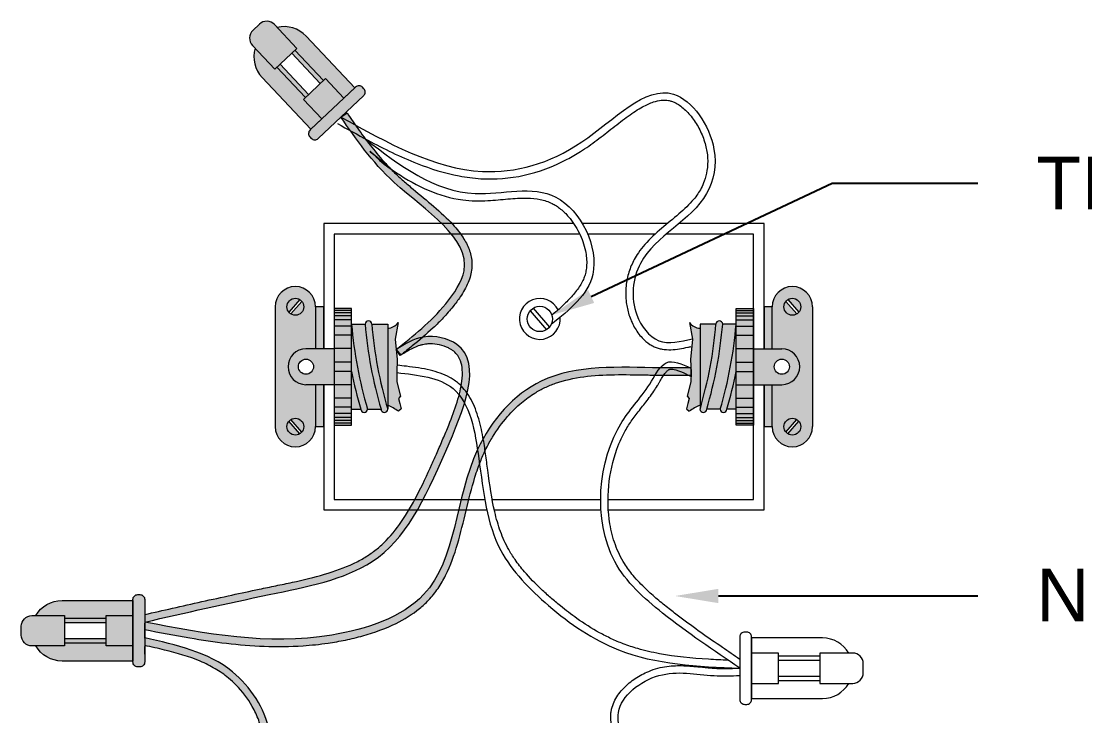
# Model space of a CAD drawing. Header units: millimetres. Extents: x 86 to 500, y -52 to 256.
# Drawn here: x 356.66 to 376.24, y 88.23 to 101.01 of the extents above; entities that cross this region are included whole.
import ezdxf
from ezdxf import colors
from ezdxf.entities.mleader import LeaderData, LeaderLine
from ezdxf.math import Vec2, Vec3

# ---------------------------------------------------------------- set-up
doc = ezdxf.new("R2010")
doc.units = ezdxf.units.MM
doc.styles.get("Standard").update_dxf_attribs({"font": 'arial.ttf'})

# ---------------------------------------------------------------- blocks, each defined once
blk = doc.blocks.new('A$C1ecbb190')
at = {"lineweight": 0, "transparency": 33554687}
h = blk.add_hatch(color=251, dxfattribs=at)
h.dxf.hatch_style = 1
h.paths.add_polyline_path([(20.4889, 17.4831), (20.6913, 17.6741), (20.4846, 17.8932, 0.414214), (20.3464, 17.8972), (20.2862, 17.8404, 0.414214), (20.2822, 17.7021)])
h.paths.add_polyline_path([(20.8192, 16.9303), (20.9204, 17.0258), (20.7513, 17.205), (20.7699, 17.2226), (20.5075, 17.5007), (20.4889, 17.4831), (20.307, 17.6758, 0.267949), (20.3713, 17.405)])
h.paths.add_polyline_path([(20.9351, 17.3785), (20.9537, 17.396), (21.1228, 17.2169), (21.224, 17.3124), (20.7761, 17.787, 0.267949), (20.5095, 17.8668), (20.6913, 17.6741), (20.6727, 17.6565)])
h.paths.add_polyline_path([(20.9063, 17.3513), (20.9351, 17.3785), (20.6727, 17.6565), (20.6439, 17.6294)], flags=17)
h.paths.add_polyline_path([(20.7699, 17.2226), (20.7987, 17.2498), (20.5363, 17.5278), (20.5075, 17.5007)], flags=17)
h.paths.add_polyline_path([(20.9204, 17.0258), (21.1228, 17.2169), (20.9537, 17.396), (20.7513, 17.205)])
h.paths.add_polyline_path([(21.3056, 17.2397, 0.414214), (21.3074, 17.3034), (21.2945, 17.317, 0.414214), (21.2309, 17.3189), (20.8123, 16.9238, 0.414214), (20.8105, 16.8602), (20.8234, 16.8465, 0.414214), (20.887, 16.8447)])
h.paths.add_polyline_path([(18.5528, 12.1773), (18.5528, 12.4556), (18.2516, 12.4556, 0.414214), (18.1538, 12.3578), (18.1538, 12.2751, 0.414214), (18.2516, 12.1773)])
h.paths.add_polyline_path([(18.9351, 12.43), (18.9351, 12.4556), (19.1815, 12.4556), (19.1815, 12.5948), (18.5289, 12.5948, 0.267949), (18.2878, 12.4556), (18.5528, 12.4556), (18.5528, 12.43)])
h.paths.add_polyline_path([(18.9351, 12.3904), (18.9351, 12.43), (18.5528, 12.43), (18.5528, 12.3904)])
h.paths.add_polyline_path([(18.9351, 12.2029), (18.9351, 12.2425), (18.5528, 12.2425), (18.5528, 12.2029)])
h.paths.add_polyline_path([(19.1815, 12.0381), (19.1815, 12.1773), (18.9351, 12.1773), (18.9351, 12.2029), (18.5528, 12.2029), (18.5528, 12.1773), (18.2878, 12.1773, 0.267949), (18.5289, 12.0381)])
h.paths.add_polyline_path([(19.1815, 12.1773), (19.1815, 12.4556), (18.9351, 12.4556), (18.9351, 12.1773)])
h.paths.add_polyline_path([(19.2453, 11.9837, 0.414214), (19.2903, 12.0287), (19.2903, 12.6042, 0.414214), (19.2453, 12.6492), (19.2265, 12.6492, 0.414214), (19.1815, 12.6042), (19.1815, 12.0287, 0.414214), (19.2265, 11.9837)])
h = blk.add_hatch(color=256, dxfattribs=at)
edge = h.paths.add_edge_path()
edge.add_spline(control_points=[(21.0963, 17.0422), (21.2353, 16.8393), (21.5599, 16.3657), (22.4251, 15.8478), (22.0109, 15.2263), (21.7634, 15.0305), (21.6052, 14.9052)], knot_values=[0, 0, 0, 0, 776.157046, 1812.147654, 2160.643044, 2778.949529, 2778.949529, 2778.949529, 2778.949529], degree=3, periodic=0)
edge.add_line((21.6052, 14.9052), (21.6472, 14.8522))
edge.add_spline(control_points=[(21.6472, 14.8522), (21.6822, 14.8799), (21.7174, 14.9078), (21.8173, 14.9887), (21.882, 15.0431), (21.9766, 15.1324), (22.0077, 15.1634), (22.0687, 15.2286), (22.0986, 15.2627), (22.1507, 15.3276), (22.1731, 15.3574), (22.2223, 15.4305), (22.2476, 15.4747), (22.2756, 15.5414), (22.2831, 15.5626), (22.2948, 15.6059), (22.2988, 15.628), (22.3027, 15.6704), (22.3029, 15.6908), (22.2985, 15.7509), (22.2893, 15.7897), (22.2612, 15.8638), (22.2425, 15.8992), (22.1937, 15.9748), (22.1619, 16.0143), (22.074, 16.1106), (22.0136, 16.166), (21.8879, 16.2744), (21.8225, 16.3275), (21.7297, 16.4053), (21.7001, 16.4304), (21.6434, 16.4805), (21.6165, 16.5053), (21.5617, 16.5584), (21.5342, 16.5866), (21.4158, 16.7143), (21.3381, 16.8155), (21.2264, 16.972), (21.1894, 17.026), (21.1521, 17.0805)], knot_values=[0, 0, 0, 0, 6.756418, 6.756418, 19.17189, 19.17189, 25.379627, 25.379627, 31.587363, 31.587363, 36.480744, 36.480744, 43.182131, 43.182131, 46.236865, 46.236865, 49.291599, 49.291599, 52.156512, 52.156512, 57.869627, 57.869627, 63.582741, 63.582741, 70.524058, 70.524058, 80.991622, 80.991622, 91.459185, 91.459185, 96.489635, 96.489635, 101.520086, 101.520086, 107.151411, 107.151411, 126.881827, 126.881827, 137.15715, 137.15715, 137.15715, 137.15715], degree=3, periodic=0)
edge.add_line((21.1521, 17.0805), (21.0963, 17.0422))
h = blk.add_hatch(color=9, dxfattribs=at)
h.dxf.hatch_style = 1
h.paths.add_polyline_path([(20.7743, 14.911), (20.8626, 14.911), (20.8626, 15.2973, 1), (20.4909, 15.2973), (20.4909, 14.1941, 1), (20.8626, 14.1941), (20.8626, 14.5804), (20.7743, 14.5804, -1)])
h.paths.add_polyline_path([(20.6768, 15.3748, -1), (20.6768, 15.2197, -1)], flags=16)
h.paths.add_polyline_path([(20.6768, 14.2717, -1), (20.6768, 14.1165, -1)], flags=16)
h.paths.add_polyline_path([(20.9378, 14.911), (20.9378, 15.2973), (20.8626, 15.2973), (20.8626, 14.911)])
h.paths.add_polyline_path([(20.9378, 14.1941), (20.9378, 14.5804), (20.8626, 14.5804), (20.8626, 14.1941)])
h.paths.add_polyline_path([(25.0652, 14.911), (25.0652, 15.2973), (24.99, 15.2973), (24.99, 14.911)])
h.paths.add_polyline_path([(25.0652, 14.1941), (25.0652, 14.5804), (24.99, 14.5804), (24.99, 14.1941)])
h.paths.add_polyline_path([(25.4368, 14.1941), (25.4368, 15.2973, 1), (25.0652, 15.2973), (25.0652, 14.911), (25.1535, 14.911, -1), (25.1535, 14.5804), (25.0652, 14.5804), (25.0652, 14.1941, 1)])
h.paths.add_polyline_path([(25.251, 14.1165, -1), (25.251, 14.2717, -1)], flags=16)
h.paths.add_polyline_path([(25.251, 15.2197, -1), (25.251, 15.3748, -1)], flags=16)
h = blk.add_hatch(color=252, dxfattribs=at)
h.dxf.hatch_style = 1
h.paths.add_polyline_path([(20.7364, 15.3469), (20.6364, 15.231, 0.1377), (20.6768, 15.2197, 0.635478)])
h.paths.add_polyline_path([(20.7171, 15.3635, 0.1377), (20.6768, 15.3748, 0.635478), (20.6171, 15.2477)])
h.paths.add_polyline_path([(20.7364, 14.1445, 0.635478), (20.6768, 14.2717, 0.1377), (20.6364, 14.2604)])
h.paths.add_polyline_path([(20.6768, 14.1165, 0.1377), (20.7171, 14.1279), (20.6171, 14.2437, 0.635478)])
h.paths.add_polyline_path([(25.3107, 15.2477, 0.635478), (25.251, 15.3748, 0.1377), (25.2106, 15.3635)])
h.paths.add_polyline_path([(25.251, 15.2197, 0.1377), (25.2914, 15.231), (25.1914, 15.3469, 0.635478)])
h.paths.add_polyline_path([(25.2914, 14.2604, 0.1377), (25.251, 14.2717, 0.635478), (25.1914, 14.1445)])
h.paths.add_polyline_path([(25.3107, 14.2437), (25.2106, 14.1279, 0.1377), (25.251, 14.1165, 0.635478)])
h = blk.add_hatch(color=252, dxfattribs=at)
h.dxf.hatch_style = 1
h.paths.add_polyline_path([(21.194, 15.264), (21.194, 15.2825), (21.0339, 15.2825), (21.0339, 15.264)])
h.paths.add_polyline_path([(21.194, 15.2412), (21.194, 15.264), (21.0339, 15.264), (21.0339, 15.2412)])
h.paths.add_polyline_path([(21.194, 15.2123), (21.194, 15.2412), (21.0339, 15.2412), (21.0339, 15.2123)])
h.paths.add_polyline_path([(21.194, 15.1772), (21.194, 15.2123), (21.0339, 15.2123), (21.0339, 15.1772)])
h.paths.add_polyline_path([(21.194, 15.1173), (21.194, 15.1772), (21.0339, 15.1772), (21.0339, 15.1173)])
h.paths.add_polyline_path([(21.194, 15.0347), (21.194, 15.1173), (21.0339, 15.1173), (21.0339, 15.0347)])
h.paths.add_polyline_path([(21.194, 14.9128), (21.194, 15.0347), (21.0339, 15.0347), (21.0339, 14.9128)])
h.paths.add_polyline_path([(21.194, 14.2088), (21.194, 14.9128), (21.0339, 14.9128), (21.0339, 14.2088)])
h.paths.add_polyline_path([(21.2792, 14.3545, -0.022586), (21.194, 14.7004), (21.194, 14.3545)], flags=17)
h.paths.add_polyline_path([(21.3409, 14.3545, -0.050573), (21.194, 15.1369), (21.194, 15.1173), (21.194, 15.0347), (21.194, 14.9128), (21.194, 14.7004, 0.022586), (21.2792, 14.3545, 0.963483)])
h.paths.add_polyline_path([(21.3409, 14.3545), (21.4651, 14.3545, -0.050573), (21.3182, 15.1369), (21.194, 15.1369, 0.050573)])
h.paths.add_polyline_path([(21.4651, 14.3545, 0.963483), (21.5268, 14.3545, -0.050573), (21.3799, 15.1369, 0.963483), (21.3182, 15.1369, 0.050573)])
h.paths.add_polyline_path([(21.5268, 14.3545), (21.5268, 15.1369), (21.3799, 15.1369, 0.050573)], flags=17)
h.paths.add_polyline_path([(21.6254, 14.3359), (21.6496, 14.3574), (21.6388, 14.4086), (21.6254, 14.4543), (21.6442, 14.4759), (21.6119, 14.6051), (21.6092, 14.6912), (21.6146, 14.8123), (21.5958, 14.9981), (21.6227, 15.1515, -0.239532), (21.5268, 15.1003), (21.5268, 14.3911, -0.061833)])
h = blk.add_hatch(color=252, dxfattribs=at)
h.dxf.hatch_style = 1
h.paths.add_polyline_path([(24.8938, 15.264), (24.8938, 15.2825), (24.7337, 15.2825), (24.7337, 15.264)])
h.paths.add_polyline_path([(24.8938, 15.2412), (24.8938, 15.264), (24.7337, 15.264), (24.7337, 15.2412)])
h.paths.add_polyline_path([(24.8938, 15.2123), (24.8938, 15.2412), (24.7337, 15.2412), (24.7337, 15.2123)])
h.paths.add_polyline_path([(24.8938, 15.1772), (24.8938, 15.2123), (24.7337, 15.2123), (24.7337, 15.1772)])
h.paths.add_polyline_path([(24.8938, 15.1173), (24.8938, 15.1772), (24.7337, 15.1772), (24.7337, 15.1173)])
h.paths.add_polyline_path([(24.8938, 15.0347), (24.8938, 15.1173), (24.7337, 15.1173), (24.7337, 15.0347)])
h.paths.add_polyline_path([(24.8938, 14.9128), (24.8938, 15.0347), (24.7337, 15.0347), (24.7337, 14.9128)])
h.paths.add_polyline_path([(24.8938, 14.7889), (24.8938, 14.9128), (24.7337, 14.9128), (24.7337, 14.7889)])
h.paths.add_polyline_path([(24.8938, 14.7025), (24.8938, 14.7889), (24.7337, 14.7889), (24.7337, 14.7025)])
h.paths.add_polyline_path([(24.8938, 14.5786), (24.8938, 14.7025), (24.7337, 14.7025), (24.7337, 14.5786)])
h.paths.add_polyline_path([(24.8938, 14.4567), (24.8938, 14.5786), (24.7337, 14.5786), (24.7337, 14.4567)])
h.paths.add_polyline_path([(24.8938, 14.3741), (24.8938, 14.4567), (24.7337, 14.4567), (24.7337, 14.3741)])
h.paths.add_polyline_path([(24.8938, 14.3142), (24.8938, 14.3741), (24.7337, 14.3741), (24.7337, 14.3142)])
h.paths.add_polyline_path([(24.8938, 14.2791), (24.8938, 14.3142), (24.7337, 14.3142), (24.7337, 14.2791)])
h.paths.add_polyline_path([(24.8938, 14.2501), (24.8938, 14.2791), (24.7337, 14.2791), (24.7337, 14.2501)])
h.paths.add_polyline_path([(24.8938, 14.2274), (24.8938, 14.2501), (24.7337, 14.2501), (24.7337, 14.2274)])
h.paths.add_polyline_path([(24.8938, 14.2088), (24.8938, 14.2274), (24.7337, 14.2274), (24.7337, 14.2088)])
h.paths.add_polyline_path([(24.401, 14.3911), (24.401, 15.1003, -0.239532), (24.3051, 15.1515), (24.332, 14.9981), (24.3132, 14.8123), (24.3185, 14.6912), (24.3159, 14.6051), (24.2836, 14.4759), (24.3024, 14.4543), (24.289, 14.4086), (24.2782, 14.3574), (24.3024, 14.3359, -0.061833)])
h.paths.add_polyline_path([(24.5479, 15.1369), (24.401, 15.1369), (24.401, 14.3545, 0.050573)], flags=17)
h.paths.add_polyline_path([(24.6096, 15.1369, 0.963483), (24.5479, 15.1369, -0.050573), (24.401, 14.3545, 0.963483), (24.4627, 14.3545, 0.050573)])
h.paths.add_polyline_path([(24.7337, 15.1369), (24.6096, 15.1369, -0.050573), (24.4627, 14.3545), (24.5868, 14.3545, 0.050573)])
h.paths.add_polyline_path([(24.7337, 14.7004), (24.7337, 15.1369, -0.050573), (24.5868, 14.3545, 0.963483), (24.6485, 14.3545, 0.022586)])
h.paths.add_polyline_path([(24.7337, 14.3545), (24.7337, 14.7004, -0.022586), (24.6485, 14.3545)], flags=17)
h = blk.add_hatch(color=254, dxfattribs=at)
edge = h.paths.add_edge_path()
edge.add_spline(control_points=[(19.2903, 12.4656), (19.375, 12.4849), (19.4596, 12.5041), (19.7246, 12.5641), (19.9061, 12.6047), (20.1751, 12.663), (20.2595, 12.681), (20.3953, 12.7094), (20.4461, 12.7199), (20.5478, 12.7409), (20.5987, 12.7515), (20.7502, 12.7846), (20.8497, 12.8083), (21.0391, 12.8642), (21.1291, 12.8963), (21.2477, 12.9522), (21.2829, 12.9709), (21.3486, 13.0104), (21.3791, 13.0314), (21.4375, 13.0765), (21.4652, 13.1007), (21.5509, 13.1836), (21.6043, 13.2487), (21.7047, 13.3947), (21.7516, 13.4755), (21.8432, 13.652), (21.8878, 13.7475), (21.9492, 13.8844), (21.9649, 13.9199), (21.9988, 13.997), (22.0173, 14.039), (22.0538, 14.1236), (22.0718, 14.1662), (22.118, 14.2805), (22.1446, 14.352), (22.1867, 14.4888), (22.2022, 14.5542), (22.214, 14.6501), (22.2154, 14.6844), (22.2112, 14.7466), (22.2058, 14.7743), (22.1905, 14.8165), (22.1822, 14.8326), (22.1617, 14.862), (22.1493, 14.8753), (22.1272, 14.893), (22.1198, 14.8983), (22.1034, 14.9085), (22.0945, 14.9134), (22.061, 14.9296), (22.0334, 14.9392), (21.9757, 14.9523), (21.9456, 14.9557), (21.9027, 14.9556), (21.8891, 14.9548), (21.8667, 14.9519), (21.8577, 14.9504), (21.8396, 14.9464), (21.8307, 14.944), (21.8038, 14.9356), (21.786, 14.9285), (21.7328, 14.9038), (21.6971, 14.8826), (21.6537, 14.8557), (21.6473, 14.8518), (21.641, 14.8478)], knot_values=[0.774524, 0.774524, 0.774524, 0.774524, 13.879002, 13.879002, 41.637007, 41.637007, 54.14701, 54.14701, 61.515187, 61.515187, 68.883364, 68.883364, 83.619718, 83.619718, 98.356073, 98.356073, 104.976224, 104.976224, 111.413672, 111.413672, 117.851121, 117.851121, 132.116976, 132.116976, 146.382832, 146.382832, 160.648687, 160.648687, 165.493176, 165.493176, 170.977848, 170.977848, 176.462521, 176.462521, 185.721283, 185.721283, 194.980045, 194.980045, 200.739573, 200.739573, 206.499102, 206.499102, 210.757515, 210.757515, 215.015928, 215.015928, 216.929342, 216.929342, 218.842757, 218.842757, 223.708392, 223.708392, 228.574027, 228.574027, 230.906958, 230.906958, 232.557527, 232.557527, 234.208096, 234.208096, 237.509233, 237.509233, 243.958095, 243.958095, 245.051539, 245.051539, 245.051539, 245.051539], degree=3, periodic=0)
edge.add_line((21.641, 14.8478), (21.6052, 14.9052))
edge.add_spline(control_points=[(21.6052, 14.9052), (21.6849, 14.9549), (21.8544, 15.0605), (22.4684, 14.9151), (21.9919, 13.7981), (21.5639, 12.87), (20.3558, 12.6386), (19.6645, 12.4814), (19.2903, 12.3963)], knot_values=[0, 0, 0, 0, 13.659327, 29.051943, 77.768764, 138.000541, 187.105929, 245.051539, 245.051539, 245.051539, 245.051539], degree=3, periodic=0)
edge.add_line((19.2903, 12.3963), (19.2903, 12.4656))
h = blk.add_hatch(color=9, dxfattribs=at)
h.dxf.hatch_style = 1
h.paths.add_polyline_path([(21.0339, 14.5804), (21.0339, 14.911), (20.7743, 14.911, 1), (20.7743, 14.5804)])
h.paths.add_polyline_path([(20.7743, 14.6759, -1), (20.7743, 14.8154, -1)], flags=16)
h.paths.add_polyline_path([(25.1535, 14.5804, 1), (25.1535, 14.911), (24.8938, 14.911), (24.8938, 14.5804)])
h.paths.add_polyline_path([(25.1535, 14.8154, -1), (25.1535, 14.6759, -1)], flags=16)
h = blk.add_hatch(color=254, dxfattribs=at)
edge = h.paths.add_edge_path()
edge.add_line((19.2903, 12.3963), (19.2903, 12.3274))
edge.add_spline(control_points=[(19.2903, 12.3274), (19.4277, 12.3009), (19.5656, 12.2744), (19.9294, 12.213), (20.157, 12.183), (20.5073, 12.1694), (20.6266, 12.1703), (20.8234, 12.1835), (20.9001, 12.1915), (21.0308, 12.2105), (21.0845, 12.2199), (21.1918, 12.2421), (21.2454, 12.2549), (21.4042, 12.2994), (21.5073, 12.3369), (21.681, 12.4229), (21.754, 12.4681), (21.8487, 12.5451), (21.8766, 12.5707), (21.9349, 12.6321), (21.9638, 12.6685), (22.0158, 12.7448), (22.0388, 12.7847), (22.1053, 12.9168), (22.1397, 13.0141), (22.1986, 13.2149), (22.223, 13.3184), (22.2729, 13.5251), (22.2984, 13.6283), (22.3462, 13.782), (22.3646, 13.835), (22.4003, 13.9233), (22.4164, 13.9593), (22.4516, 14.0299), (22.4707, 14.0645), (22.5319, 14.1651), (22.578, 14.2283), (22.6693, 14.3327), (22.713, 14.3758), (22.7981, 14.4472), (22.8387, 14.4768), (22.9108, 14.5216), (22.9416, 14.5384), (23.0046, 14.5684), (23.0369, 14.5816), (23.1526, 14.6221), (23.2402, 14.641), (23.4224, 14.6653), (23.5171, 14.6705), (23.7097, 14.6738), (23.8076, 14.6718), (23.9519, 14.6689), (23.9984, 14.6679), (24.0908, 14.6668), (24.1365, 14.6665), (24.2275, 14.6665), (24.2727, 14.6667), (24.3178, 14.6669)], knot_values=[0.646158, 0.646158, 0.646158, 0.646158, 21.454798, 21.454798, 55.152718, 55.152718, 72.265327, 72.265327, 83.071128, 83.071128, 90.516873, 90.516873, 97.962617, 97.962617, 112.854105, 112.854105, 124.979308, 124.979308, 130.472031, 130.472031, 137.297425, 137.297425, 144.12282, 144.12282, 159.164361, 159.164361, 174.205903, 174.205903, 189.247444, 189.247444, 197.374643, 197.374643, 203.208829, 203.208829, 209.043015, 209.043015, 220.711388, 220.711388, 230.124359, 230.124359, 238.054961, 238.054961, 243.72096, 243.72096, 249.386959, 249.386959, 263.48697, 263.48697, 277.586981, 277.586981, 291.686992, 291.686992, 298.384753, 298.384753, 305.082514, 305.082514, 311.78583, 311.78583, 311.78583, 311.78583], degree=3, periodic=0)
edge.add_line((24.3178, 14.6669), (24.3166, 14.7346))
edge.add_spline(control_points=[(24.3166, 14.7346), (24.2231, 14.734), (23.7632, 14.7331), (22.9524, 14.7904), (22.1361, 13.8686), (22.1692, 12.6095), (20.7158, 12.1217), (19.8525, 12.288), (19.2903, 12.3963)], knot_values=[0, 0, 0, 0, 13.943614, 68.253352, 110.732993, 180.967599, 226.573096, 311.747679, 311.747679, 311.747679, 311.747679], degree=3, periodic=0)
h = blk.add_hatch(color=254, dxfattribs=at)
edge = h.paths.add_edge_path()
edge.add_line((19.2903, 12.25), (19.2903, 12.1807))
edge.add_spline(control_points=[(19.2903, 12.1807), (19.352, 12.1672), (19.4133, 12.1536), (19.5884, 12.111), (19.6993, 12.0788), (19.8491, 12.0152), (19.8946, 11.9927), (19.9814, 11.9417), (20.0227, 11.9131), (20.0857, 11.8607), (20.1089, 11.8394), (20.1882, 11.7584), (20.2388, 11.6917), (20.303, 11.5794), (20.3232, 11.5364), (20.3472, 11.4713), (20.3542, 11.4495), (20.3659, 11.4059), (20.3707, 11.3841), (20.3812, 11.3205), (20.384, 11.2784), (20.3819, 11.1589), (20.3687, 11.0806), (20.3237, 10.922), (20.2919, 10.8418), (20.2205, 10.6907), (20.1823, 10.6199), (20.101, 10.479), (20.0578, 10.4089), (19.9821, 10.2879), (19.9495, 10.2365), (19.8754, 10.1204), (19.834, 10.0559), (19.6941, 9.836), (19.5983, 9.6819), (19.4274, 9.3676), (19.3523, 9.2073), (19.2722, 8.9729), (19.2522, 8.9053), (19.2189, 8.7671), (19.2056, 8.6965), (19.1849, 8.546), (19.1782, 8.4658), (19.1684, 8.1559), (19.1942, 7.9206), (19.3117, 7.4591), (19.4034, 7.2331), (19.653, 6.8131), (19.8109, 6.6191), (20.0826, 6.3831), (20.169, 6.3181), (20.3074, 6.2293), (20.355, 6.2012), (20.4531, 6.1482), (20.5037, 6.1232), (20.622, 6.0702), (20.6906, 6.0432), (20.9141, 5.9661), (21.0739, 5.9272), (21.388, 5.8803), (21.5425, 5.8724), (21.7565, 5.8866), (21.8244, 5.8956), (21.9531, 5.9227), (22.0139, 5.9408), (22.1262, 5.9875), (22.1778, 6.0161), (22.2446, 6.0666), (22.2645, 6.084), (22.3013, 6.1213), (22.3182, 6.1414), (22.3553, 6.1937), (22.3736, 6.2272), (22.407, 6.3076), (22.4199, 6.3556), (22.438, 6.4671), (22.4408, 6.5318), (22.4346, 6.6844), (22.4223, 6.7741), (22.3811, 6.9807), (22.3491, 7.0993), (22.257, 7.399), (22.1907, 7.5837), (22.1006, 7.8414)], knot_values=[0, 0, 0, 0, 9.073058, 9.073058, 26.445674, 26.445674, 34.452528, 34.452528, 42.459381, 42.459381, 47.357131, 47.357131, 59.948057, 59.948057, 67.348559, 67.348559, 71.04881, 71.04881, 74.749062, 74.749062, 81.853357, 81.853357, 94.734507, 94.734507, 107.615657, 107.615657, 118.968472, 118.968472, 130.321286, 130.321286, 138.838167, 138.838167, 149.704568, 149.704568, 176.04717, 176.04717, 202.389771, 202.389771, 212.8189, 212.8189, 223.248028, 223.248028, 234.722865, 234.722865, 267.174922, 267.174922, 299.626979, 299.626979, 332.079036, 332.079036, 345.755289, 345.755289, 352.593416, 352.593416, 359.431543, 359.431543, 368.198238, 368.198238, 387.499748, 387.499748, 406.801259, 406.801259, 416.297185, 416.297185, 425.793111, 425.793111, 435.289037, 435.289037, 439.705886, 439.705886, 444.122735, 444.122735, 450.603882, 450.603882, 458.901649, 458.901649, 469.046633, 469.046633, 481.878061, 481.878061, 497.482889, 497.482889, 520.282603, 520.282603, 520.282603, 520.282603], degree=3, periodic=0)
edge.add_line((22.1006, 7.8414), (22.0611, 7.7447))
edge.add_spline(control_points=[(22.0611, 7.7447), (22.2859, 7.1177), (22.757, 5.8041), (19.767, 5.9634), (18.8351, 8.5677), (19.9818, 10.0966), (20.6229, 11.2527), (20.0872, 12.0753), (19.5815, 12.1862), (19.2903, 12.25)], knot_values=[0, 0, 0, 0, 77.75285, 162.897003, 304.118311, 392.285258, 446.709784, 478.230016, 520.99204, 520.99204, 520.99204, 520.99204], degree=3, periodic=0)
for p, q in [((20.9063, 17.3513), (20.6439, 17.6294)), ((20.9351, 17.3785), (20.6727, 17.6565)), ((20.7987, 17.2498), (20.5363, 17.5278)), ((20.7699, 17.2226), (20.5075, 17.5007)), ((21.0963, 17.0422), (21.1521, 17.0805)), ((20.4909, 15.2973), (20.4909, 14.1941)), ((20.7171, 15.3635), (20.6171, 15.2477)), ((20.7364, 15.3469), (20.6364, 15.231)), ((22.8662, 15.2844), (23.0162, 15.1107)), ((25.1914, 15.3469), (25.2914, 15.231)), ((25.2106, 15.3635), (25.3107, 15.2477)), ((25.4368, 15.2973), (25.4368, 14.1941)), ((21.194, 15.264), (21.0339, 15.264)), ((21.194, 15.2412), (21.0339, 15.2412)), ((21.194, 15.2123), (21.0339, 15.2123)), ((21.194, 15.1772), (21.0339, 15.1772)), ((22.8373, 15.2595), (22.9873, 15.0857)), ((24.7337, 15.264), (24.8938, 15.264)), ((24.7337, 15.2412), (24.8938, 15.2412)), ((24.7337, 15.2123), (24.8938, 15.2123)), ((24.7337, 15.1772), (24.8938, 15.1772)), ((21.194, 15.1173), (21.0339, 15.1173)), ((21.194, 15.1369), (21.3182, 15.1369)), ((24.7337, 15.1369), (24.6096, 15.1369)), ((24.7337, 15.1173), (24.8938, 15.1173)), ((21.194, 15.0347), (21.0339, 15.0347)), ((24.7337, 15.0347), (24.8938, 15.0347)), ((21.0339, 14.911), (20.7743, 14.911)), ((21.194, 14.9128), (21.0339, 14.9128)), ((24.7337, 14.9128), (24.8938, 14.9128)), ((24.8938, 14.911), (25.1535, 14.911)), ((21.194, 14.7889), (21.0339, 14.7889)), ((24.7337, 14.7889), (24.8938, 14.7889)), ((21.194, 14.7025), (21.0339, 14.7025)), ((24.3166, 14.7346), (24.3178, 14.6669)), ((24.7337, 14.7025), (24.8938, 14.7025)), ((21.0339, 14.5804), (20.7743, 14.5804)), ((21.194, 14.5786), (21.0339, 14.5786)), ((24.7337, 14.5786), (24.8938, 14.5786)), ((24.8938, 14.5804), (25.1535, 14.5804)), ((21.194, 14.4567), (21.0339, 14.4567)), ((24.7337, 14.4567), (24.8938, 14.4567)), ((21.194, 14.3741), (21.0339, 14.3741)), ((21.194, 14.3142), (21.0339, 14.3142)), ((21.194, 14.3545), (21.2792, 14.3545)), ((21.3409, 14.3545), (21.4651, 14.3545)), ((24.5868, 14.3545), (24.4627, 14.3545)), ((24.7337, 14.3545), (24.6485, 14.3545)), ((24.7337, 14.3741), (24.8938, 14.3741)), ((24.7337, 14.3142), (24.8938, 14.3142)), ((20.7171, 14.1279), (20.6171, 14.2437)), ((20.7364, 14.1445), (20.6364, 14.2604)), ((21.194, 14.2791), (21.0339, 14.2791)), ((21.194, 14.2501), (21.0339, 14.2501)), ((21.194, 14.2274), (21.0339, 14.2274)), ((24.7337, 14.2791), (24.8938, 14.2791)), ((24.7337, 14.2501), (24.8938, 14.2501)), ((24.7337, 14.2274), (24.8938, 14.2274)), ((25.1914, 14.1445), (25.2914, 14.2604)), ((25.2106, 14.1279), (25.3107, 14.2437)), ((18.9351, 12.43), (18.5528, 12.43)), ((18.9351, 12.3904), (18.5528, 12.3904)), ((18.9351, 12.2425), (18.5528, 12.2425)), ((18.9351, 12.2029), (18.5528, 12.2029)), ((25.1228, 12.0852), (25.5051, 12.0852)), ((25.1228, 12.0456), (25.5051, 12.0456)), ((25.1228, 11.8977), (25.5051, 11.8977)), ((25.1228, 11.8581), (25.5051, 11.8581))]:
    blk.add_line(p, q, dxfattribs=at)
for points in [[(20.4889, 17.4831), (20.6913, 17.6741), (20.4846, 17.8932, 0.414214), (20.3464, 17.8972), (20.2862, 17.8404, 0.414214), (20.2822, 17.7021)], [(20.887, 16.8447), (21.3056, 17.2397, 0.414214), (21.3074, 17.3034), (21.2945, 17.317, 0.414214), (21.2309, 17.3189), (20.8123, 16.9238, 0.414214), (20.8105, 16.8602), (20.8234, 16.8465, 0.414214)], [(19.2903, 12.6042), (19.2903, 12.0287, -0.414214), (19.2453, 11.9837), (19.2265, 11.9837, -0.414214), (19.1815, 12.0287), (19.1815, 12.6042, -0.414214), (19.2265, 12.6492), (19.2453, 12.6492, -0.414214)], [(18.5528, 12.4556), (18.5528, 12.1773), (18.2516, 12.1773, -0.414214), (18.1538, 12.2751), (18.1538, 12.3578, -0.414214), (18.2516, 12.4556)], [(24.7676, 12.2594), (24.7676, 11.6839, 0.414214), (24.8126, 11.6388), (24.8314, 11.6388, 0.414214), (24.8764, 11.6839), (24.8764, 12.2594, 0.414214), (24.8314, 12.3044), (24.8126, 12.3044, 0.414214)], [(25.5051, 12.1108), (25.5051, 11.8325), (25.8063, 11.8325, 0.414214), (25.9041, 11.9302), (25.9041, 12.013, 0.414214), (25.8063, 12.1108)]]:
    blk.add_lwpolyline(points, format="xyb", close=True, dxfattribs=at)
for points in [[(20.307, 17.6758, 0.267949), (20.3713, 17.405), (20.8192, 16.9303), (21.224, 17.3124), (20.7761, 17.787, 0.267949), (20.5095, 17.8668, 0.267949)], [(18.2878, 12.4556, -0.267949), (18.5289, 12.5948), (19.1815, 12.5948), (19.1815, 12.0381), (18.5289, 12.0381, -0.267949), (18.2878, 12.1773, -0.267949)], [(25.7701, 12.1108, 0.267949), (25.5291, 12.25), (24.8764, 12.25), (24.8764, 11.6933), (25.5291, 11.6933, 0.267949), (25.7701, 11.8325, 0.267949)]]:
    blk.add_lwpolyline(points, format="xyb", dxfattribs=at)
for points in [[(20.9204, 17.0258), (21.1228, 17.2169), (20.9537, 17.396), (20.7513, 17.205)], [(21.0339, 15.2825), (21.0339, 14.2088), (21.194, 14.2088), (21.194, 15.2825)], [(24.8938, 15.2825), (24.8938, 14.2088), (24.7337, 14.2088), (24.7337, 15.2825)], [(19.1815, 12.4556), (19.1815, 12.1773), (18.9351, 12.1773), (18.9351, 12.4556)], [(19.2903, 12.1702), (19.2903, 12.1009)], [(24.8764, 12.1108), (24.8764, 11.8325), (25.1228, 11.8325), (25.1228, 12.1108)]]:
    blk.add_lwpolyline(points, close=True, dxfattribs=at)
for points in [[(23.239, 16.0627), (20.9378, 16.0627), (20.9378, 14.911), (20.9378, 15.2973), (20.8626, 15.2973), (20.8626, 14.911)], [(24.1008, 16.0627), (23.3174, 16.0627)], [(25.0652, 14.911), (25.0652, 15.2973), (24.99, 15.2973), (24.99, 14.911), (24.99, 16.0627), (24.2066, 16.0627)], [(23.2939, 15.9665), (21.0339, 15.9665), (21.0339, 13.5249), (22.4197, 13.5249)], [(23.989, 15.9665), (23.3661, 15.9665)], [(23.5544, 13.5249), (24.8938, 13.5249), (24.8938, 15.9665), (24.0913, 15.9665)], [(21.3799, 15.1369), (21.5268, 15.1369), (21.5268, 14.3545)], [(21.6227, 15.1515), (21.5958, 14.9981), (21.6146, 14.8123), (21.6092, 14.6912), (21.6119, 14.6051), (21.6442, 14.4759), (21.6254, 14.4543), (21.6388, 14.4086), (21.6496, 14.3574), (21.6254, 14.3359)], [(24.3051, 15.1515), (24.332, 14.9981), (24.3132, 14.8123), (24.3185, 14.6912), (24.3159, 14.6051), (24.2836, 14.4759), (24.3024, 14.4543), (24.289, 14.4086), (24.2782, 14.3574), (24.3024, 14.3359)], [(24.5479, 15.1369), (24.401, 15.1369), (24.401, 14.3545)], [(21.641, 14.8478), (21.6052, 14.9052), (21.6472, 14.8522)], [(20.8626, 14.5804), (20.8626, 14.1941), (20.9378, 14.1941), (20.9378, 14.5804), (20.9378, 13.4287), (22.4384, 13.4287)], [(23.557, 13.4287), (24.99, 13.4287), (24.99, 14.5804), (24.99, 14.1941), (25.0652, 14.1941), (25.0652, 14.5804)], [(22.4884, 13.5249), (23.4867, 13.5249)], [(22.5077, 13.4287), (23.4893, 13.4287)], [(19.2903, 12.3165), (19.2903, 12.2476), (19.2903, 12.3165), (19.2903, 12.3858)]]:
    blk.add_lwpolyline(points, dxfattribs=at)
for centre, radius in [((20.6768, 15.2973), 0.0776), ((25.251, 15.2973), 0.0776), ((22.9267, 15.1851), 0.1164), ((20.7743, 14.7457), 0.0697), ((25.1535, 14.7457), 0.0697), ((20.6768, 14.1941), 0.0776), ((25.251, 14.1941), 0.0776)]:
    blk.add_circle(centre, radius, dxfattribs=at)
for centre, radius, start, end in [((20.6768, 15.2973), 0.1858, 0, 180), ((25.251, 15.2973), 0.1858, 0, 180), ((22.9267, 15.1851), 0.1876, 26.06343, 4.7704), ((25.1256, 15.4699), 3.9456, 184.84185, 196.42246), ((21.349, 15.1358), 0.0309, 2.13092, 177.86908), ((25.2497, 15.4699), 3.9456, 184.84185, 196.42246), ((25.3114, 15.4699), 3.9456, 184.84185, 196.42246), ((21.5243, 15.2202), 0.12, 271.18746, 325.06891), ((24.4035, 15.2202), 0.12, 214.93108, 268.81254), ((20.6164, 15.4699), 3.9456, 343.57754, 355.15816), ((20.6781, 15.4699), 3.9456, 343.57754, 355.15816), ((24.5787, 15.1358), 0.0309, 2.13092, 177.86908), ((20.8022, 15.4699), 3.9456, 343.57754, 355.15816), ((20.7743, 14.7457), 0.1653, 90, 270), ((25.1535, 14.7457), 0.1653, 270, 90), ((25.0639, 15.4699), 3.9456, 191.24696, 196.42246), ((20.8639, 15.4699), 3.9456, 343.57754, 348.75304), ((21.3536, 13.9664), 0.4586, 53.66692, 67.81994), ((24.5741, 13.9664), 0.4586, 112.18006, 126.33308), ((21.3101, 14.3556), 0.0309, 182.13092, 357.86908), ((21.4959, 14.3556), 0.0309, 182.13092, 357.86908), ((24.4318, 14.3556), 0.0309, 182.13092, 357.86908), ((24.6177, 14.3556), 0.0309, 182.13092, 357.86908), ((20.6768, 14.1941), 0.1858, 180, 0), ((25.251, 14.1941), 0.1858, 180, 0)]:
    blk.add_arc(centre, radius, start, end, dxfattribs=at)
for points, knots in [([(24.3166, 14.7346), (24.2231, 14.734), (23.7632, 14.7331), (22.9524, 14.7904), (22.1361, 13.8686), (22.1692, 12.6095), (20.7158, 12.1217), (19.8525, 12.288), (19.2903, 12.3963), (19.6645, 12.4814), (20.3558, 12.6386), (21.5639, 12.87), (21.9919, 13.7981), (22.4684, 14.9151), (21.8544, 15.0605), (21.6849, 14.9549), (21.6052, 14.9052), (21.7634, 15.0305), (22.0109, 15.2263), (22.4251, 15.8478), (21.5599, 16.3657), (21.2353, 16.8393), (21.0963, 17.0422), (21.5252, 16.8039), (22.2469, 16.4028), (23.3248, 16.6955), (24.0861, 17.5473), (24.596, 16.8182), (24.4715, 16.1487), (23.815, 15.8845), (23.7477, 15.2657), (24.003, 14.9238), (24.2222, 14.9761), (24.3313, 15.0022)], [0, 0, 0, 0, 13.943614, 68.253352, 110.732993, 180.967599, 226.573096, 311.747679, 311.747679, 311.747679, 1485.787258, 2480.714584, 3701.074339, 4688.128872, 4999.999627, 5276.752097, 5276.752097, 5276.752097, 5895.058581, 6243.553971, 7279.544579, 8055.701625, 8055.701625, 8055.701625, 9450.772835, 10403.382243, 11356.704963, 11986.2661, 12398.13226, 13283.853834, 13759.043389, 14071.062103, 14380.429355, 14380.429355, 14380.429355, 14380.429355]), ([(21.0634, 16.9831), (21.1563, 16.9315), (21.2494, 16.8797), (21.4925, 16.7506), (21.6432, 16.6762), (21.9235, 16.566), (22.0524, 16.5258), (22.2496, 16.4882), (22.3163, 16.4795), (22.5155, 16.4675), (22.6492, 16.4776), (22.9156, 16.5365), (23.0484, 16.5853), (23.2197, 16.6758), (23.2603, 16.6993), (23.3263, 16.7411), (23.3519, 16.7582), (23.4027, 16.7938), (23.4278, 16.8122), (23.5025, 16.8683), (23.5513, 16.9069), (23.647, 16.9819), (23.6939, 17.0182), (23.7854, 17.0839), (23.8299, 17.1132), (23.9071, 17.1556), (23.9404, 17.1708), (23.9973, 17.1898), (24.0215, 17.1953), (24.0677, 17.2), (24.0896, 17.1993), (24.1208, 17.1936), (24.1304, 17.1911), (24.1498, 17.1847), (24.1597, 17.1807), (24.1982, 17.1621), (24.2278, 17.1418), (24.2851, 17.0901), (24.3129, 17.0588), (24.3636, 16.9888), (24.3866, 16.95), (24.4253, 16.8689), (24.441, 16.8265), (24.4573, 16.7643), (24.4615, 16.7444), (24.4678, 16.705), (24.4698, 16.6854), (24.473, 16.627), (24.471, 16.5888), (24.46, 16.5179), (24.4516, 16.485), (24.4322, 16.4307), (24.4225, 16.4086), (24.4019, 16.3694), (24.3914, 16.3521), (24.3683, 16.3182), (24.3556, 16.3016), (24.3031, 16.2386), (24.2564, 16.1944), (24.1552, 16.1069), (24.1009, 16.0635), (23.9936, 15.972), (23.9406, 15.9238), (23.872, 15.8456), (23.8521, 15.8204), (23.8203, 15.7743), (23.8078, 15.7541), (23.7762, 15.6959), (23.7596, 15.6564), (23.7341, 15.5745), (23.7253, 15.532), (23.7153, 15.4384), (23.7157, 15.387), (23.7272, 15.2983), (23.7354, 15.2609), (23.7596, 15.1854), (23.776, 15.1471), (23.8166, 15.0749), (23.8407, 15.0409), (23.8901, 14.9884), (23.9136, 14.9682), (23.9523, 14.9432), (23.9656, 14.9359), (23.991, 14.9243), (24.003, 14.9198), (24.0272, 14.9124), (24.0394, 14.9095), (24.079, 14.9026), (24.1062, 14.9014), (24.1599, 14.9031), (24.1863, 14.9062), (24.2383, 14.9144), (24.2639, 14.9195), (24.2992, 14.927), (24.3093, 14.9293), (24.3194, 14.9314)], [0, 0, 0, 0, 14.901261, 14.901261, 38.642946, 38.642946, 58.345375, 58.345375, 68.277235, 68.277235, 87.780312, 87.780312, 107.28339, 107.28339, 113.375096, 113.375096, 117.261273, 117.261273, 121.14745, 121.14745, 128.919803, 128.919803, 136.692157, 136.692157, 144.46451, 144.46451, 150.753693, 150.753693, 155.807066, 155.807066, 160.86044, 160.86044, 163.146351, 163.146351, 165.432263, 165.432263, 171.92431, 171.92431, 178.416357, 178.416357, 184.908405, 184.908405, 191.400452, 191.400452, 194.468971, 194.468971, 197.537491, 197.537491, 203.67453, 203.67453, 209.289844, 209.289844, 213.366154, 213.366154, 216.832306, 216.832306, 220.298459, 220.298459, 230.254646, 230.254646, 240.210833, 240.210833, 250.167019, 250.167019, 254.571195, 254.571195, 257.773111, 257.773111, 263.411276, 263.411276, 269.04944, 269.04944, 275.606044, 275.606044, 280.382722, 280.382722, 285.413116, 285.413116, 290.44351, 290.44351, 294.21679, 294.21679, 296.049149, 296.049149, 297.579886, 297.579886, 299.110623, 299.110623, 302.556024, 302.556024, 306.001426, 306.001426, 309.446828, 309.446828, 310.852058, 310.852058, 310.852058, 310.852058]), ([(21.1521, 17.0805), (21.1894, 17.026), (21.2264, 16.972), (21.3381, 16.8155), (21.4158, 16.7143), (21.5342, 16.5866), (21.5617, 16.5584), (21.6165, 16.5053), (21.6434, 16.4805), (21.7001, 16.4304), (21.7297, 16.4053), (21.8225, 16.3275), (21.8879, 16.2744), (22.0136, 16.166), (22.074, 16.1106), (22.1619, 16.0143), (22.1937, 15.9748), (22.2425, 15.8992), (22.2612, 15.8638), (22.2893, 15.7897), (22.2985, 15.7509), (22.3029, 15.6908), (22.3027, 15.6704), (22.2988, 15.628), (22.2948, 15.6059), (22.2831, 15.5626), (22.2756, 15.5414), (22.2476, 15.4747), (22.2223, 15.4305), (22.1731, 15.3574), (22.1507, 15.3276), (22.0986, 15.2627), (22.0687, 15.2286), (22.0077, 15.1634), (21.9766, 15.1324), (21.882, 15.0431), (21.8173, 14.9887), (21.7174, 14.9078), (21.6822, 14.8799), (21.6472, 14.8522)], [0, 0, 0, 0, 10.275324, 10.275324, 30.00574, 30.00574, 35.637065, 35.637065, 40.667515, 40.667515, 45.697965, 45.697965, 56.165529, 56.165529, 66.633092, 66.633092, 73.574409, 73.574409, 79.287524, 79.287524, 85.000638, 85.000638, 87.865552, 87.865552, 90.920286, 90.920286, 93.97502, 93.97502, 100.676406, 100.676406, 105.569787, 105.569787, 111.777524, 111.777524, 117.98526, 117.98526, 130.400733, 130.400733, 137.15715, 137.15715, 137.15715, 137.15715]), ([(21.5499, 16.5709), (21.1281, 16.9218), (21.5499, 16.5709), (21.3898, 16.6918), (21.4971, 16.6053), (21.702, 16.4671), (21.7984, 16.412), (22.0003, 16.3258), (22.106, 16.2947), (22.2548, 16.2754), (22.2933, 16.2724), (22.3713, 16.2707), (22.4102, 16.2719), (22.5115, 16.2777), (22.5735, 16.284), (22.694, 16.294), (22.7525, 16.2977), (22.8507, 16.2957), (22.8916, 16.2921), (22.9687, 16.2766), (23.0049, 16.2649), (23.0526, 16.2411), (23.0659, 16.2335), (23.0924, 16.2162), (23.1054, 16.2067), (23.1438, 16.1756), (23.1685, 16.1516), (23.2288, 16.0815), (23.2618, 16.0313), (23.3147, 15.9248), (23.3346, 15.8684), (23.3556, 15.7679), (23.3596, 15.7236), (23.3567, 15.6624), (23.3545, 15.6435), (23.3481, 15.6102), (23.3443, 15.5957), (23.3347, 15.567), (23.329, 15.5529), (23.3075, 15.5072), (23.288, 15.4762), (23.2416, 15.415), (23.2148, 15.3848), (23.1562, 15.3246), (23.1245, 15.2946), (23.0824, 15.2556), (23.0728, 15.2467), (23.0373, 15.2214)], [0, 0, 0, 0, 14.293715, 14.293715, 33.274996, 33.274996, 49.072959, 49.072959, 64.870922, 64.870922, 70.259583, 70.259583, 75.648244, 75.648244, 84.372472, 84.372472, 93.096699, 93.096699, 99.82906, 99.82906, 106.561421, 106.561421, 109.223588, 109.223588, 111.885754, 111.885754, 117.210087, 117.210087, 125.856207, 125.856207, 134.502326, 134.502326, 141.520365, 141.520365, 144.826364, 144.826364, 147.570271, 147.570271, 150.314177, 150.314177, 156.541906, 156.541906, 162.769635, 162.769635, 168.997364, 168.997364, 170.812211, 170.812211, 170.812211, 170.812211]), ([(19.2903, 12.4656), (19.375, 12.4849), (19.4596, 12.5041), (19.7246, 12.5641), (19.9061, 12.6047), (20.1751, 12.663), (20.2595, 12.681), (20.3953, 12.7094), (20.4461, 12.7199), (20.5478, 12.7409), (20.5987, 12.7515), (20.7502, 12.7846), (20.8497, 12.8083), (21.0391, 12.8642), (21.1291, 12.8963), (21.2477, 12.9522), (21.2829, 12.9709), (21.3486, 13.0104), (21.3791, 13.0314), (21.4375, 13.0765), (21.4652, 13.1007), (21.5509, 13.1836), (21.6043, 13.2487), (21.7047, 13.3947), (21.7516, 13.4755), (21.8432, 13.652), (21.8878, 13.7475), (21.9492, 13.8844), (21.9649, 13.9199), (21.9988, 13.997), (22.0173, 14.039), (22.0538, 14.1236), (22.0718, 14.1662), (22.118, 14.2805), (22.1446, 14.352), (22.1867, 14.4888), (22.2022, 14.5542), (22.214, 14.6501), (22.2154, 14.6844), (22.2112, 14.7466), (22.2058, 14.7743), (22.1905, 14.8165), (22.1822, 14.8326), (22.1617, 14.862), (22.1493, 14.8753), (22.1272, 14.893), (22.1198, 14.8983), (22.1034, 14.9085), (22.0945, 14.9134), (22.061, 14.9296), (22.0334, 14.9392), (21.9757, 14.9523), (21.9456, 14.9557), (21.9027, 14.9556), (21.8891, 14.9548), (21.8667, 14.9519), (21.8577, 14.9504), (21.8396, 14.9464), (21.8307, 14.944), (21.8038, 14.9356), (21.786, 14.9285), (21.7328, 14.9038), (21.6971, 14.8826), (21.6537, 14.8557), (21.6473, 14.8518), (21.641, 14.8478)], [0.774524, 0.774524, 0.774524, 0.774524, 13.879002, 13.879002, 41.637007, 41.637007, 54.14701, 54.14701, 61.515187, 61.515187, 68.883364, 68.883364, 83.619718, 83.619718, 98.356073, 98.356073, 104.976224, 104.976224, 111.413672, 111.413672, 117.851121, 117.851121, 132.116976, 132.116976, 146.382832, 146.382832, 160.648687, 160.648687, 165.493176, 165.493176, 170.977848, 170.977848, 176.462521, 176.462521, 185.721283, 185.721283, 194.980045, 194.980045, 200.739573, 200.739573, 206.499102, 206.499102, 210.757515, 210.757515, 215.015928, 215.015928, 216.929342, 216.929342, 218.842757, 218.842757, 223.708392, 223.708392, 228.574027, 228.574027, 230.906958, 230.906958, 232.557527, 232.557527, 234.208096, 234.208096, 237.509233, 237.509233, 243.958095, 243.958095, 245.051539, 245.051539, 245.051539, 245.051539]), ([(21.6092, 14.6912), (21.8061, 14.6698), (22.2532, 14.6212), (22.3861, 13.8128), (22.4579, 13.0818), (23.0175, 12.5069), (23.7349, 12.0162), (24.3812, 11.9883), (24.7676, 11.9716), (24.5275, 12.1338), (24.1098, 12.416), (23.388, 13.0568), (23.4771, 14.0822), (23.9152, 14.5167), (24.0758, 14.8411), (24.2328, 14.7734), (24.3167, 14.732)], [0, 0, 0, 0, 539.166783, 1224.625435, 2095.018414, 2766.783043, 3527.115522, 4657.199582, 4657.199582, 4657.199582, 4700.344748, 4732.25572, 4795.84103, 4818.5619, 4829.257715, 4840.91778, 4840.91778, 4840.91778, 4840.91778]), ([(24.6605, 12.0441), (24.5997, 12.0469), (24.5391, 12.0499), (24.3247, 12.0635), (24.1735, 12.0782), (23.96, 12.118), (23.8932, 12.1333), (23.783, 12.1651), (23.7387, 12.1797), (23.6579, 12.2104), (23.621, 12.226), (23.5481, 12.26), (23.5121, 12.2784), (23.4052, 12.3374), (23.3355, 12.3817), (23.216, 12.4662), (23.1656, 12.5048), (23.0862, 12.5693), (23.0567, 12.5941), (22.9985, 12.6447), (22.9699, 12.6705), (22.8863, 12.7492), (22.8334, 12.8036), (22.7545, 12.896), (22.7256, 12.933), (22.678, 13.0011), (22.6584, 13.032), (22.6255, 13.09), (22.6117, 13.1171), (22.5864, 13.1726), (22.575, 13.2009), (22.5434, 13.2876), (22.5263, 13.3478), (22.4841, 13.5302), (22.466, 13.6587), (22.4411, 13.8434), (22.4345, 13.893), (22.4203, 13.994), (22.4125, 14.0454), (22.3912, 14.1616), (22.3768, 14.2263), (22.3383, 14.3502), (22.3144, 14.4094), (22.2674, 14.4893), (22.2503, 14.5141), (22.215, 14.5565), (22.1974, 14.5746), (22.1659, 14.6017), (22.1531, 14.6116), (22.1265, 14.6299), (22.1128, 14.6383), (22.0707, 14.6616), (22.0413, 14.6745), (21.9805, 14.6965), (21.9491, 14.7056), (21.8467, 14.7302), (21.7731, 14.7405), (21.6718, 14.7525), (21.6441, 14.7555), (21.6165, 14.7585)], [5.304816, 5.304816, 5.304816, 5.304816, 14.128119, 14.128119, 36.761228, 36.761228, 47.345096, 47.345096, 54.649167, 54.649167, 60.922957, 60.922957, 67.196747, 67.196747, 79.744327, 79.744327, 89.185456, 89.185456, 94.848953, 94.848953, 100.51245, 100.51245, 111.839444, 111.839444, 119.12323, 119.12323, 124.98841, 124.98841, 129.983108, 129.983108, 134.977806, 134.977806, 144.967202, 144.967202, 164.070461, 164.070461, 170.89237, 170.89237, 177.714279, 177.714279, 186.416662, 186.416662, 195.119045, 195.119045, 199.320377, 199.320377, 202.830741, 202.830741, 205.069967, 205.069967, 207.309192, 207.309192, 211.787642, 211.787642, 216.266093, 216.266093, 226.134189, 226.134189, 229.859599, 229.859599, 229.859599, 229.859599]), ([(24.7676, 12.0533), (24.7139, 12.0896), (24.6603, 12.1259), (24.4749, 12.2528), (24.3441, 12.3446), (24.1827, 12.4666), (24.1496, 12.4922), (24.0799, 12.547), (24.0435, 12.5764), (23.9725, 12.6362), (23.9379, 12.6667), (23.8621, 12.7388), (23.8219, 12.7809), (23.7564, 12.8601), (23.7298, 12.8964), (23.6891, 12.9612), (23.6737, 12.9888), (23.6458, 13.0463), (23.6332, 13.0761), (23.5997, 13.1681), (23.583, 13.233), (23.5529, 13.4129), (23.5496, 13.5316), (23.5721, 13.7658), (23.5979, 13.8812), (23.6483, 14.0202), (23.6614, 14.0521), (23.6873, 14.108), (23.6997, 14.1324), (23.7228, 14.1738), (23.7331, 14.1912), (23.7546, 14.2249), (23.7659, 14.2415), (23.8011, 14.2908), (23.8264, 14.3232), (23.879, 14.3901), (23.9064, 14.4246), (23.9479, 14.4806), (23.962, 14.5003), (23.9871, 14.5371), (23.998, 14.5539), (24.0134, 14.5788), (24.0179, 14.5863), (24.0268, 14.6011), (24.0311, 14.6084), (24.0438, 14.6299), (24.052, 14.6436), (24.0681, 14.6686), (24.0759, 14.6799), (24.0908, 14.6986), (24.0978, 14.706), (24.107, 14.7137), (24.1098, 14.7157), (24.114, 14.7183), (24.1156, 14.7191), (24.1188, 14.7206), (24.1207, 14.7213), (24.125, 14.7224), (24.1275, 14.7229), (24.1357, 14.7238), (24.1424, 14.7237), (24.1586, 14.7217), (24.168, 14.7198), (24.1888, 14.7139), (24.2002, 14.71), (24.2367, 14.6956), (24.2639, 14.6827), (24.2994, 14.6651), (24.3066, 14.6615), (24.3139, 14.6579)], [2.269331, 2.269331, 2.269331, 2.269331, 11.929398, 11.929398, 35.788195, 35.788195, 41.990301, 41.990301, 48.909519, 48.909519, 55.828737, 55.828737, 64.790501, 64.790501, 71.900133, 71.900133, 76.946693, 76.946693, 81.993254, 81.993254, 92.086375, 92.086375, 109.109031, 109.109031, 126.131688, 126.131688, 131.372429, 131.372429, 135.656603, 135.656603, 138.897102, 138.897102, 142.1376, 142.1376, 148.618598, 148.618598, 155.099595, 155.099595, 158.429668, 158.429668, 161.064607, 161.064607, 162.18642, 162.18642, 163.308233, 163.308233, 165.55186, 165.55186, 167.795486, 167.795486, 170.039112, 170.039112, 171.187067, 171.187067, 171.982911, 171.982911, 173.021156, 173.021156, 174.059401, 174.059401, 176.027775, 176.027775, 177.996149, 177.996149, 179.964523, 179.964523, 183.977905, 183.977905, 184.985516, 184.985516, 184.985516, 184.985516]), ([(19.2903, 12.3274), (19.4277, 12.3009), (19.5656, 12.2744), (19.9294, 12.213), (20.157, 12.183), (20.5073, 12.1694), (20.6266, 12.1703), (20.8234, 12.1835), (20.9001, 12.1915), (21.0308, 12.2105), (21.0845, 12.2199), (21.1918, 12.2421), (21.2454, 12.2549), (21.4042, 12.2994), (21.5073, 12.3369), (21.681, 12.4229), (21.754, 12.4681), (21.8487, 12.5451), (21.8766, 12.5707), (21.9349, 12.6321), (21.9638, 12.6685), (22.0158, 12.7448), (22.0388, 12.7847), (22.1053, 12.9168), (22.1397, 13.0141), (22.1986, 13.2149), (22.223, 13.3184), (22.2729, 13.5251), (22.2984, 13.6283), (22.3462, 13.782), (22.3646, 13.835), (22.4003, 13.9233), (22.4164, 13.9593), (22.4516, 14.0299), (22.4707, 14.0645), (22.5319, 14.1651), (22.578, 14.2283), (22.6693, 14.3327), (22.713, 14.3758), (22.7981, 14.4472), (22.8387, 14.4768), (22.9108, 14.5216), (22.9416, 14.5384), (23.0046, 14.5684), (23.0369, 14.5816), (23.1526, 14.6221), (23.2402, 14.641), (23.4224, 14.6653), (23.5171, 14.6705), (23.7097, 14.6738), (23.8076, 14.6718), (23.9519, 14.6689), (23.9984, 14.6679), (24.0908, 14.6668), (24.1365, 14.6665), (24.2275, 14.6665), (24.2727, 14.6667), (24.3178, 14.6669)], [0.646158, 0.646158, 0.646158, 0.646158, 21.454798, 21.454798, 55.152718, 55.152718, 72.265327, 72.265327, 83.071128, 83.071128, 90.516873, 90.516873, 97.962617, 97.962617, 112.854105, 112.854105, 124.979308, 124.979308, 130.472031, 130.472031, 137.297425, 137.297425, 144.12282, 144.12282, 159.164361, 159.164361, 174.205903, 174.205903, 189.247444, 189.247444, 197.374643, 197.374643, 203.208829, 203.208829, 209.043015, 209.043015, 220.711388, 220.711388, 230.124359, 230.124359, 238.054961, 238.054961, 243.72096, 243.72096, 249.386959, 249.386959, 263.48697, 263.48697, 277.586981, 277.586981, 291.686992, 291.686992, 298.384753, 298.384753, 305.082514, 305.082514, 311.78583, 311.78583, 311.78583, 311.78583]), ([(22.1006, 7.8414), (22.1907, 7.5837), (22.257, 7.399), (22.3491, 7.0993), (22.3811, 6.9807), (22.4223, 6.7741), (22.4346, 6.6844), (22.4408, 6.5318), (22.438, 6.4671), (22.4199, 6.3556), (22.407, 6.3076), (22.3736, 6.2272), (22.3553, 6.1937), (22.3182, 6.1414), (22.3013, 6.1213), (22.2645, 6.084), (22.2446, 6.0666), (22.1778, 6.0161), (22.1262, 5.9875), (22.0139, 5.9408), (21.9531, 5.9227), (21.8244, 5.8956), (21.7565, 5.8866), (21.5425, 5.8724), (21.388, 5.8803), (21.0739, 5.9272), (20.9141, 5.9661), (20.6906, 6.0432), (20.622, 6.0702), (20.5037, 6.1232), (20.4531, 6.1482), (20.355, 6.2012), (20.3074, 6.2293), (20.169, 6.3181), (20.0826, 6.3831), (19.8109, 6.6191), (19.653, 6.8131), (19.4034, 7.2331), (19.3117, 7.4591), (19.1942, 7.9206), (19.1684, 8.1559), (19.1782, 8.4658), (19.1849, 8.546), (19.2056, 8.6965), (19.2189, 8.7671), (19.2522, 8.9053), (19.2722, 8.9729), (19.3523, 9.2073), (19.4274, 9.3676), (19.5983, 9.6819), (19.6941, 9.836), (19.834, 10.0559), (19.8754, 10.1204), (19.9495, 10.2365), (19.9821, 10.2879), (20.0578, 10.4089), (20.101, 10.479), (20.1823, 10.6199), (20.2205, 10.6907), (20.2919, 10.8418), (20.3237, 10.922), (20.3687, 11.0806), (20.3819, 11.1589), (20.384, 11.2784), (20.3812, 11.3205), (20.3707, 11.3841), (20.3659, 11.4059), (20.3542, 11.4495), (20.3472, 11.4713), (20.3232, 11.5364), (20.303, 11.5794), (20.2388, 11.6917), (20.1882, 11.7584), (20.1089, 11.8394), (20.0857, 11.8607), (20.0227, 11.9131), (19.9814, 11.9417), (19.8946, 11.9927), (19.8491, 12.0152), (19.6993, 12.0788), (19.5884, 12.111), (19.4133, 12.1536), (19.352, 12.1672), (19.2903, 12.1807)], [0, 0, 0, 0, 22.799715, 22.799715, 38.404542, 38.404542, 51.23597, 51.23597, 61.380955, 61.380955, 69.678721, 69.678721, 76.159869, 76.159869, 80.576717, 80.576717, 84.993566, 84.993566, 94.489492, 94.489492, 103.985418, 103.985418, 113.481345, 113.481345, 132.782855, 132.782855, 152.084366, 152.084366, 160.851061, 160.851061, 167.689187, 167.689187, 174.527314, 174.527314, 188.203568, 188.203568, 220.655625, 220.655625, 253.107681, 253.107681, 285.559738, 285.559738, 297.034575, 297.034575, 307.463704, 307.463704, 317.892832, 317.892832, 344.235434, 344.235434, 370.578035, 370.578035, 381.444436, 381.444436, 389.961317, 389.961317, 401.314132, 401.314132, 412.666946, 412.666946, 425.548096, 425.548096, 438.429247, 438.429247, 445.533542, 445.533542, 449.233793, 449.233793, 452.934044, 452.934044, 460.334546, 460.334546, 472.925472, 472.925472, 477.823223, 477.823223, 485.830076, 485.830076, 493.836929, 493.836929, 511.209545, 511.209545, 520.282603, 520.282603, 520.282603, 520.282603]), ([(23.9272, 9.996), (24.0092, 10.0813), (24.0183, 10.0896), (24.0451, 10.1142), (24.0626, 10.1304), (24.1078, 10.1742), (24.134, 10.2016), (24.1745, 10.2514), (24.19, 10.274), (24.2104, 10.3118), (24.217, 10.3272), (24.2251, 10.3528), (24.2275, 10.3628), (24.231, 10.3838), (24.2321, 10.3947), (24.2335, 10.4368), (24.2293, 10.4705), (24.2118, 10.5405), (24.1985, 10.5767), (24.1652, 10.6482), (24.1453, 10.6835), (24.1122, 10.7342), (24.1004, 10.7511), (24.076, 10.7836), (24.0634, 10.7992), (24.0246, 10.8451), (23.9974, 10.8743), (23.9408, 10.9324), (23.9115, 10.9614), (23.8598, 11.0139), (23.8379, 11.0367), (23.7983, 11.0799), (23.7807, 11.0999), (23.7266, 11.1653), (23.6906, 11.2142), (23.6389, 11.3026), (23.6203, 11.3405), (23.5946, 11.4118), (23.5861, 11.4449), (23.5794, 11.4998), (23.5785, 11.5211), (23.5805, 11.5544), (23.5818, 11.5664), (23.5859, 11.5901), (23.5886, 11.6017), (23.5985, 11.6361), (23.6075, 11.6582), (23.6392, 11.7193), (23.6667, 11.7559), (23.7304, 11.822), (23.7666, 11.8515), (23.8444, 11.9031), (23.8859, 11.9252), (23.9562, 11.9543), (23.9843, 11.964), (24.0406, 11.9791), (24.0685, 11.9845), (24.1491, 11.9956), (24.2008, 11.9967), (24.3014, 11.993), (24.3502, 11.9883), (24.4326, 11.98), (24.4668, 11.9764), (24.5191, 11.9724), (24.5376, 11.9713), (24.5749, 11.9698), (24.5937, 11.9694), (24.6505, 11.969), (24.6889, 11.9697), (24.7404, 11.971), (24.753, 11.9714), (24.7657, 11.9717)], [0, 0, 0, 0, 1.667711, 1.667711, 5.003132, 5.003132, 10.693181, 10.693181, 15.447131, 15.447131, 18.762559, 18.762559, 20.941551, 20.941551, 23.120542, 23.120542, 29.061744, 29.061744, 35.002947, 35.002947, 40.944149, 40.944149, 44.082541, 44.082541, 47.220934, 47.220934, 53.497718, 53.497718, 59.774503, 59.774503, 64.32601, 64.32601, 67.954619, 67.954619, 75.606009, 75.606009, 80.925066, 80.925066, 85.268984, 85.268984, 87.961627, 87.961627, 89.45069, 89.45069, 90.939752, 90.939752, 93.917876, 93.917876, 99.582987, 99.582987, 105.248099, 105.248099, 110.91321, 110.91321, 114.581856, 114.581856, 118.250503, 118.250503, 125.310263, 125.310263, 132.370023, 132.370023, 137.539601, 137.539601, 140.43404, 140.43404, 143.328478, 143.328478, 149.117356, 149.117356, 150.994006, 150.994006, 150.994006, 150.994006])]:
    blk.add_open_spline(points, degree=3, knots=knots, dxfattribs=at)
for points in [[(21.3221, 16.8397), (22.3311, 16.3392), (23.0753, 16.3054), (23.4135, 15.5944), (23.0315, 15.1344)], [(22.0611, 7.7447), (22.2635, 6.1824), (20.5383, 6.1824), (19.2868, 8.7555), (20.0986, 10.3467), (20.4369, 11.3963), (20.0986, 11.9379), (19.2903, 12.25)], [(24.0456, 10.023), (24.293, 10.3467), (24.1577, 10.7868), (23.8194, 11.1593), (23.6503, 11.5655), (24.0224, 11.9041), (24.5298, 11.9041), (24.7676, 11.9041)]]:
    blk.add_spline(points, degree=3, dxfattribs=at)
blk.add_open_spline([(24.401, 14.6675), (24.4012, 14.6675), (24.4013, 14.6675), (24.4015, 14.6675)], degree=3, dxfattribs=at)
ml = blk.add_multileader_mtext('Standard', dxfattribs=at)
ml.set_content('TIERRA', color=256)
ml.set_leader_properties()
ml.build(insert=Vec2(0, 0))
ml.multileader.update_dxf_attribs({"text_left_attachment_type": 2, "text_right_attachment_type": 6, "dogleg_length": 0.36, "arrow_head_size": 0.4})
ctx = ml.context
ctx.base_point, ctx.char_height, ctx.arrow_head_size, ctx.landing_gap_size, ctx.plane_origin = Vec3(26.9588, 16.4349), 0.48379, 0.4, 0.5375, Vec3(24.339, 19.2408)
ctx.left_attachment, ctx.right_attachment = 2, 6
notes = []
notes.append((ctx, [(0, (1, 1, 0), (25.6174, 16.4349), (1, 0), 1.3415, [(0, [(23.0373, 15.2214)], 0, [])])]))
ctx.mtext.insert, ctx.mtext.width, ctx.mtext.flow_direction = Vec3(27.4964, 16.6768), 10.336083, 5
ml = blk.add_multileader_mtext('Standard', dxfattribs=at)
ml.set_content('NEUTRO', color=256)
ml.set_leader_properties()
ml.build(insert=Vec2(0, 0))
ml.multileader.update_dxf_attribs({"text_left_attachment_type": 2, "text_right_attachment_type": 6, "dogleg_length": 0.36, "arrow_head_size": 0.4})
ctx = ml.context
ctx.base_point, ctx.char_height, ctx.arrow_head_size, ctx.landing_gap_size, ctx.plane_origin = Vec3(26.9588, 12.6362), 0.48379, 0.4, 0.5375, Vec3(24.339, 16.4195)
ctx.left_attachment, ctx.right_attachment = 2, 6
notes.append((ctx, [(0, (1, 1, 0), (25.6174, 12.6362), (1, 0), 1.3415, [(0, [(24.1704, 12.6362)], 0, [])])]))
ctx.mtext.insert, ctx.mtext.width, ctx.mtext.flow_direction = Vec3(27.4964, 12.8865), 10.336083, 5
for ctx, leaders in notes:
    for number, flags, end, landing, length, lines in leaders:
        leader = LeaderData()
        leader.index, (leader.has_last_leader_line, leader.has_dogleg_vector, leader.attachment_direction) = number, flags
        leader.last_leader_point, leader.dogleg_vector, leader.dogleg_length = Vec3(end), Vec3(landing), length
        for number, points, colour, breaks in lines:
            line = LeaderLine()
            line.index, line.vertices, line.color, line.breaks = number, Vec3.list(points), colors.encode_raw_color(colour), breaks
            leader.lines.append(line)
        ctx.leaders.append(leader)

msp = doc.modelspace()

# ---------------------------------------------------------------- block references
at = {"xscale": 2, "yscale": 2}
msp.add_blockref('A$C1ecbb190', (320.352, 65.161), dxfattribs=at)

doc.saveas('drawing.dxf')
